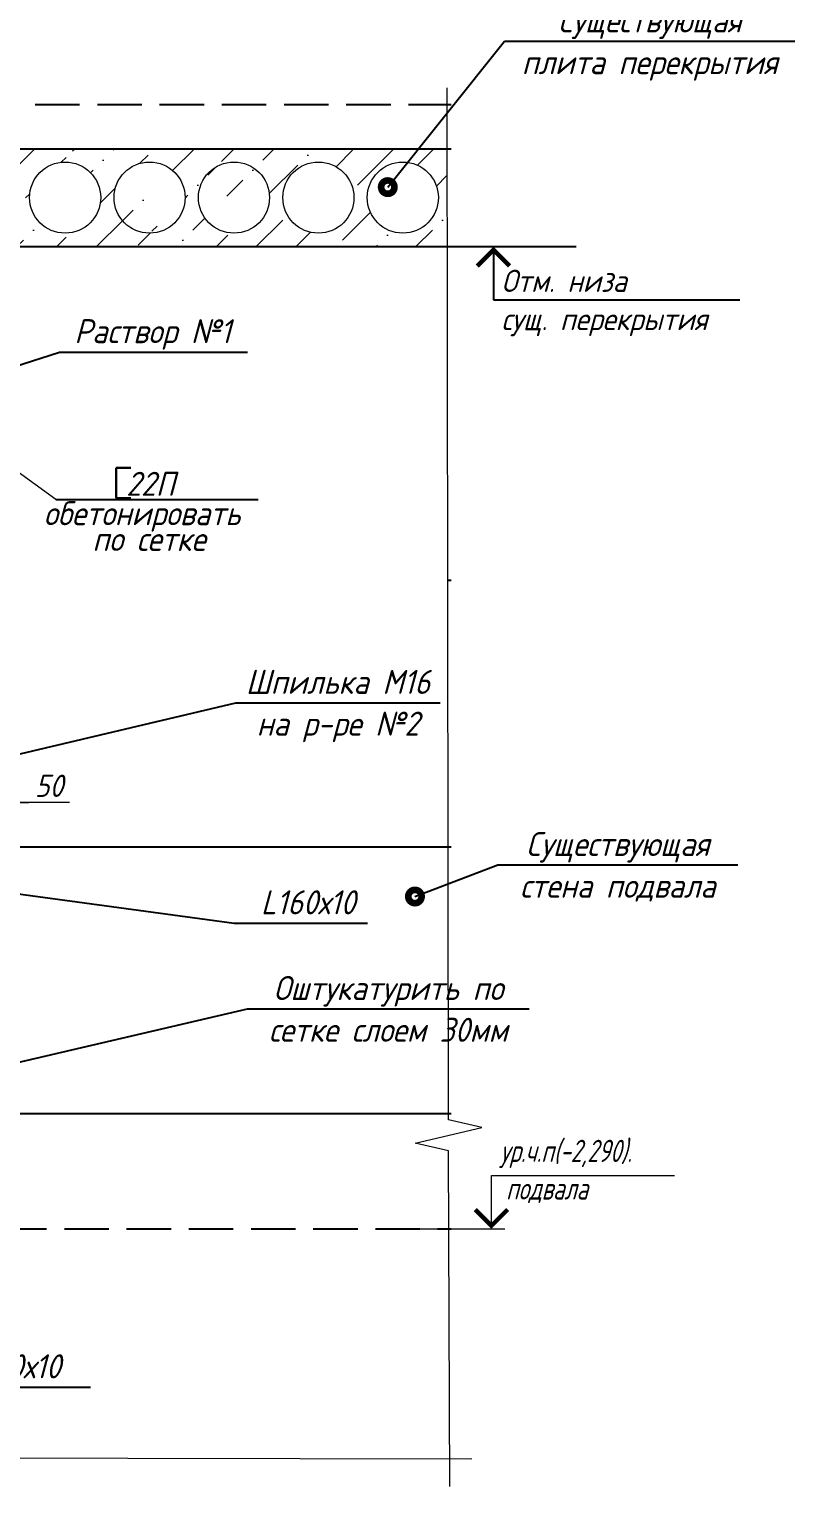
# Model space of a CAD drawing. Header units: millimetres. Extents: x 2058191 to 2089933, y 116142 to 208453.
# Drawn here: x 2072944 to 2074667, y 178587 to 181875 of the extents above; entities that cross this region are included whole.
import ezdxf
from ezdxf.enums import TextEntityAlignment as Align

# ---------------------------------------------------------------- set-up
doc = ezdxf.new("R2010")
doc.units = ezdxf.units.MM
doc.linetypes.add('ГОСТ 2.303 4', pattern=[7, 5, -2, 0])
doc.layers.get('Defpoints').update_dxf_attribs({"color": 255})
for name, color, linetype, lineweight in [('1Стены', 252, 'Continuous', 25), ('монолит', 176, 'Continuous', 50), ('Размер', 7, 'Continuous', 13), ('размеры', 7, 'Continuous', 9), ('штрих', 8, 'Continuous', 5), ('штриховка кирпич', 42, 'Continuous', 5)]:
    doc.layers.add(name, color=color, linetype=linetype, lineweight=lineweight)
doc.layers.add('CS_UNPLOTTED', color=254, linetype='Continuous', plot=False)
doc.layers.add('Текст', color=7, linetype='Continuous')
doc.styles.add('GOST 2.304', font='CS_Gost2304.shx', dxfattribs={"width": 0.6, "oblique": 15})
doc.styles.add('GOST 2.304_new', font='isocpeur.ttf', dxfattribs={"width": 0.9, "oblique": 15})
doc.dimstyles.new('SPDS', dxfattribs={"dimscale": 25, "dimtxt": 2.5, "dimasz": 1.77, "dimexe": 1.25, "dimexo": 0.625, "dimtad": 1, "dimdec": 0, "dimrnd": 0.001, "dimtxsty": 'GOST 2.304_new', "dimblk": 'ARCHTICK', "dimcen": 2.5, "dimdle": 2, "dimclrt": 256, "dimazin": 2, "dimtfac": 0.75, "dimtdec": 0, "dimtmove": 1, "dimatfit": 3, "dimfxl": 0, "dimtolj": 1, "dimlwd": 9, "dimlwe": 9, "dimarcsym": 0})

# ---------------------------------------------------------------- blocks, each defined once
blk = doc.blocks.new('_ArchTick')
at = {"color": 0, "linetype": 'ByBlock', "const_width": 0.15}
blk.add_lwpolyline([(-0.5, -0.5), (0.5, 0.5)], dxfattribs=at)
blk = doc.blocks.new('*D70')
at = {"layer": 'Defpoints', "color": 0, "lineweight": 20, "ltscale": 20, "transparency": 16777216}
for p in [(2072853, 180226.2), (2072903, 180226.2), (2072903, 180135.7)]:
    blk.add_point(p, dxfattribs=at)
at = {"layer": 'Размер', "color": 0, "lineweight": 9, "ltscale": 20, "transparency": 16777216}
for p, q in [((2072853, 180213.7), (2072853, 180110.7)), ((2072903, 180213.7), (2072903, 180110.7)), ((2072813, 180135.7), (2072943, 180135.7)), ((2073034.5, 180135.7), (2072903, 180135.7))]:
    blk.add_line(p, q, dxfattribs=at)
at = {"layer": 'Размер', "color": 0, "lineweight": 9, "ltscale": 20, "transparency": 16777216, "xscale": 35.4, "yscale": 35.4, "zscale": 35.4, "rotation": 180}
blk.add_blockref('_ArchTick', (2072853, 180135.7), dxfattribs=at)
at = {"layer": 'Размер', "color": 0, "lineweight": 9, "ltscale": 20, "transparency": 16777216, "xscale": 35.4, "yscale": 35.4, "zscale": 35.4}
blk.add_blockref('_ArchTick', (2072903, 180135.7), dxfattribs=at)
at = {"layer": 'Размер', "ltscale": 20, "transparency": 16777216, "insert": (2072988.3, 180173.2), "char_height": 50, "attachment_point": 5, "style": 'GOST 2.304_new'}
blk.add_mtext('\\A1;50', dxfattribs=at)

msp = doc.modelspace()

# ---------------------------------------------------------------- hatches: boundary and pattern name
at = {"layer": 'штрих', "ltscale": 100}
h = msp.add_hatch(dxfattribs=at)
h.set_pattern_fill('ANSI36', color=256, scale=20)
h.set_pattern_definition([(45, (-39861497.944, -1257460.51), (33.67596045, 123.47852166), [158.75, -31.75, 0, -31.75])])
h.paths.add_polyline_path([(2072854.1, 181577.1), (2072854.1, 181606.4), (2073026.6, 181606.4), (2073026.6, 181576.7, 0.421649), (2072944.6, 181496.7, 0.421649), (2073026.6, 181416.7), (2073026.6, 181386.4), (2072854.1, 181386.4), (2072854.1, 181417.2, 0.419898), (2072935.7, 181497.1, 0.419898)])
h.paths.add_polyline_path([(2073041.3, 181606.4), (2073883.2, 181606.4), (2073883.5, 181386.4), (2073463, 181386.4), (2073463, 181442, 0.190246), (2073484.6, 181496.7, 1), (2073324.6, 181496.7, 0.680325), (2073463, 181442), (2073463, 181386.4), (2073041.3, 181386.4), (2073041.3, 181418.4, 0.353786), (2073104.6, 181496.7, 0.353786), (2073041.3, 181574.9)])
h.paths.add_polyline_path([(2073294.6, 181496.7, -1), (2073134.6, 181496.7, -1)], flags=16)
h.paths.add_polyline_path([(2073674.6, 181496.7, -1), (2073514.6, 181496.7, -1)], flags=16)
h.paths.add_polyline_path([(2073864.6, 181496.7, -1), (2073704.6, 181496.7, -1)], flags=16)
h.paths.add_polyline_path([(2073147.5, 181420.9), (2073168.9, 181501), (2073249.8, 181501), (2073228.3, 181420.9)], flags=16)
h.paths.add_polyline_path([(2073884.6, 181606.4), (2073893.1, 181606.4), (2073893.1, 181386.4), (2073884.9, 181386.4)])
h.paths.add_polyline_path([(2073325, 181499.9), (2073345.9, 181577.9), (2073462, 181577.9), (2073441.1, 181499.9)])
h.paths.add_polyline_path([(2072775.7, 181497.1, 0.355497), (2072839.4, 181418.8), (2072839.4, 181386.4), (2072715.8, 181386.4), (2072700.8, 181401.4), (2072700.8, 181466.4), (2072715.8, 181481.4), (2072715.8, 181606.4), (2072839.4, 181606.4), (2072839.4, 181575.5, 0.355497), (2072775.7, 181497.1)])

# ---------------------------------------------------------------- linework, layer by layer
at = {"layer": '1Стены', "color": 6, "linetype": 'ГОСТ 2.303 4', "ltscale": 20}
for p, q in [((2070997.3, 181706.4), (2073893.1, 181706.4)), ((2072743, 179176.2), (2073886.9, 179176.2)), ((2073888.3, 179176.2), (2073893.1, 179176.2))]:
    msp.add_line(p, q, dxfattribs=at)
at = {"layer": 'CS_UNPLOTTED', "ltscale": 100}
for p, q in [((2072713, 180036.2), (2073884.9, 180036.2)), ((2073886.3, 180036.2), (2073893.1, 180036.2)), ((2072713, 179436.2), (2073885.8, 179436.2)), ((2073887.1, 179436.2), (2073893.1, 179436.2))]:
    msp.add_line(p, q, dxfattribs=at)
at = {"layer": 'монолит', "lineweight": 25, "ltscale": 100}
for p, q in [((2071001.6, 181606.4), (2073883.2, 181606.4)), ((2073884.6, 181606.4), (2073893.1, 181606.4)), ((2071001.3, 181386.4), (2073883.5, 181386.4)), ((2073884.9, 181386.4), (2073893.1, 181386.4)), ((2073885.4, 180636.2), (2073893.1, 180636.2))]:
    msp.add_line(p, q, dxfattribs=at)
at = {"layer": 'Размер', "linetype": 'Continuous', "ltscale": 20}
for p, q in [((2073984, 179176.2), (2073984, 179296.2)), ((2073984, 179296.2), (2074396.3, 179296.2)), ((2073774.6, 179176.2), (2074014, 179176.2))]:
    msp.add_line(p, q, dxfattribs=at)
at = {"layer": 'Размер', "linetype": 'Continuous', "ltscale": 20, "const_width": 10}
msp.add_lwpolyline([(2073947.6, 179219.8), (2073984, 179183.3), (2074020.5, 179219.8)], dxfattribs=at)
at = {"layer": 'размеры', "ltscale": 20}
msp.add_line((2073003.7, 180817.5), (2072857.4, 180922.8), dxfattribs=at)
at = {"layer": 'Текст', "ltscale": 20}
for p, q in [((2073750.8, 181520.2), (2074013.8, 181848.3)), ((2074013.8, 181848.3), (2074666.8, 181848.3)), ((2072859, 181099.6), (2073012.3, 181149.1)), ((2073012.3, 181149.1), (2073434.8, 181149.1)), ((2073003.7, 180817.5), (2073459.1, 180817.5)), ((2072858.9, 180229.9), (2073408.6, 180360)), ((2073408.6, 180360), (2073868.3, 180360)), ((2073811.9, 179924.1), (2073998.4, 179995.3)), ((2073998.4, 179995.3), (2074538.3, 179995.3)), ((2072844, 179939.9), (2073404.8, 179864)), ((2073404.8, 179864), (2073705.4, 179864)), ((2072713, 179503.4), (2073435.1, 179671.2)), ((2073435.1, 179671.2), (2074068.6, 179671.2)), ((2072741.8, 178820), (2073082, 178820))]:
    msp.add_line(p, q, dxfattribs=at)
at = {"layer": 'Текст', "linetype": 'Continuous', "ltscale": 10}
for p, q in [((2073894.4, 181386.4), (2074174.7, 181386.4)), ((2073988.6, 181386.4), (2073988.6, 181266.4)), ((2073988.6, 181266.4), (2074543.1, 181266.4))]:
    msp.add_line(p, q, dxfattribs=at)
at = {"layer": 'Текст', "lineweight": 30, "ltscale": 10}
for p, q in [((2073172.6, 180888.4), (2073139.4, 180888.4)), ((2073139.4, 180888.4), (2073139.4, 180820.7)), ((2073172.6, 180820.7), (2073139.4, 180820.7))]:
    msp.add_line(p, q, dxfattribs=at)
at = {"layer": 'Текст', "ltscale": 20, "const_width": 30}
for points in [[(2073758.3, 181520.2, 1), (2073743.3, 181520.2, 1)], [(2073819.4, 179924.1, 1), (2073804.4, 179924.1, 1)]]:
    msp.add_lwpolyline(points, format="xyb", close=True, dxfattribs=at)
at = {"layer": 'Текст', "linetype": 'Continuous', "ltscale": 10, "const_width": 10}
msp.add_lwpolyline([(2074025, 181342.8), (2073988.6, 181379.3), (2073952.1, 181342.8)], dxfattribs=at)
at = {"layer": 'штрих', "ltscale": 100}
for centre in [(2073024.6, 181496.7), (2073214.6, 181496.7), (2073404.6, 181496.7), (2073594.6, 181496.7), (2073784.6, 181496.7)]:
    msp.add_circle(centre, 80, dxfattribs=at)
at = {"layer": 'штриховка кирпич', "linetype": 'Continuous', "ltscale": 20}
for points in [[(2073890.1, 178596.5), (2073887.4, 179351.8), (2073812.3, 179369.2), (2073962.3, 179404.4), (2073887.3, 179421.8), (2073884.5, 181743.8)], [(2070892.9, 178664.3), (2072320.8, 178662.1), (2072338.4, 178737.1), (2072373.2, 178587), (2072390.8, 178662), (2073940, 178659.2)]]:
    msp.add_lwpolyline(points, dxfattribs=at)

# ---------------------------------------------------------------- texts
at = {"layer": 'Размер', "linetype": 'Continuous', "ltscale": 20, "style": 'GOST 2.304', "oblique": 15, "width": 0.9}
for s, p in [('ур.ч.п(-2,290).', (2074003.7, 179376.8)), ('подвала', (2074016.9, 179292.3))]:
    msp.add_text(s, height=50, dxfattribs=at).set_placement(p, align=Align.TOP_LEFT)
at = {"layer": 'Текст', "ltscale": 20, "style": 'GOST 2.304_new', "oblique": 15, "width": 0.9}
for s, p in [('Существующая', (2074340.3, 181868.3)), ('Раствор №1', (2073221.4, 181169.1)), ('Шпилька М16', (2073638.5, 180380)), ('Существующая', (2074268.4, 180015.3)), ('L160х10', (2073571.5, 179884)), ('Оштукатурить по', (2073751.9, 179691.2)), ('L160х10', (2072908.4, 178840))]:
    msp.add_text(s, height=54, dxfattribs=at).set_placement(p, align=Align.CENTER)
for s, p in [('плита перекрытия', (2074340.3, 181828.3)), ('на р-ре №2', (2073638.5, 180340)), ('стена подвала', (2074268.4, 179975.3)), ('сетке слоем 30мм', (2073751.9, 179651.2))]:
    msp.add_text(s, height=54, dxfattribs=at).set_placement(p, align=Align.TOP_CENTER)
at = {"layer": 'Текст', "linetype": 'Continuous', "ltscale": 10, "style": 'GOST 2.304_new', "oblique": 15, "width": 0.9}
msp.add_text('Отм. низа', height=50, dxfattribs=at).set_placement((2074006.6, 181284.4))
msp.add_text('сущ. перекрытия', height=50, dxfattribs=at).set_placement((2074006.6, 181248.4), align=Align.TOP_LEFT)
at = {"layer": 'Текст', "ltscale": 10, "style": 'GOST 2.304_new', "oblique": 15, "width": 0.9}
for s, p in [('22П', (2073216.8, 180825.7)), ('обетонировать ', (2073213.3, 180759.5)), ('по сетке', (2073213.3, 180701.6))]:
    msp.add_text(s, height=54, dxfattribs=at).set_placement(p, align=Align.CENTER)

# ---------------------------------------------------------------- dimensions: what is measured, and where the dimension line sits
at = {"layer": 'Размер', "ltscale": 20}
dim = msp.add_linear_dim(base=(2072903, 180135.7), p1=(2072853, 180226.2), p2=(2072903, 180226.2), dimstyle='SPDS', override={"dimscale": 20, "dimfxl": 1.25, "dimtfill": 0, "dimarcsym": 1}, dxfattribs=at)
dim.commit()
dim.dimension.update_dxf_attribs({"geometry": '*D70', "text_midpoint": (2072988.3, 180135.7), "dimtype": 128})

doc.saveas('drawing.dxf')
